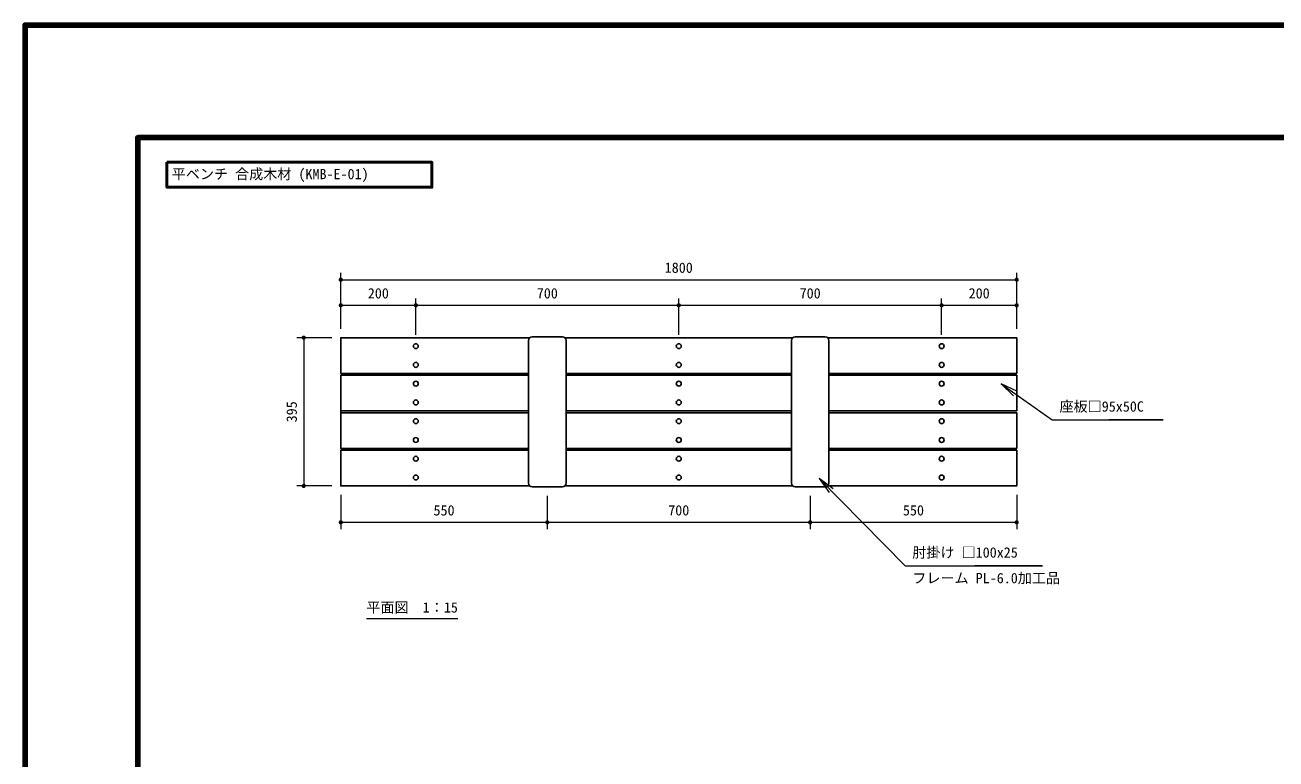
# Model space of a CAD drawing. Units: millimetres at full size, sheet at 1:15. Extents: x 0 to 6300, y 0 to 4455.
# Drawn here: x 0 to 3331, y 2500 to 4455 of the extents above; entities that cross this region are included whole.
import ezdxf
from ezdxf.enums import TextEntityAlignment as Align

# ---------------------------------------------------------------- set-up
doc = ezdxf.new("R2010")
doc.units = ezdxf.units.MM
doc.header["$LTSCALE"] = 15
for name, color, linetype, lineweight in [('D-STR-DIM\u3000寸法線、寸法値', 7, 'Continuous', 13), ('D-STR-HTXT\u3000旗上げ', 7, 'Continuous', 13), ('D-STR\u3000構造物外形線', 1, 'Continuous', 25), ('D-TTL-FRAM\u3000タイトル枠、凡例図枠', 2, 'Continuous', 50), ('D-TTL\u3000外枠', 2, 'Continuous', 140)]:
    doc.layers.add(name, color=color, linetype=linetype, lineweight=lineweight)
doc.styles.add('ＭＳ ゴシック', font='')
doc.styles.get('ＭＳ ゴシック').set_extended_font_data('MS Gothic')

# ---------------------------------------------------------------- blocks, each defined once
blk = doc.blocks.new('filled_dot')
at = {"color": 0, "linetype": 'Continuous', "lineweight": -2, "const_width": 1.25}
blk.add_lwpolyline([(-0.625, 0, 1), (0.625, 0, 1)], format="xyb", close=True, dxfattribs=at)
blk = doc.blocks.new('open_arrow')
at = {"color": 0, "linetype": 'Continuous', "lineweight": -2}
blk.add_lwpolyline([(7.5, 1.25), (0, 0), (7.5, -1.25)], dxfattribs=at)

msp = doc.modelspace()

# ---------------------------------------------------------------- linework, layer by layer
at = {"layer": 'D-STR-DIM\u3000寸法線、寸法値'}
for p, q in [((840.87, 3646.01), (840.87, 3794.47)), ((840.87, 3776.47), (2640.87, 3776.47)), ((2640.87, 3646.01), (2640.87, 3794.47)), ((840.87, 3646.01), (840.87, 3726.25)), ((840.87, 3708.25), (1040.87, 3708.25)), ((1040.87, 3630.01), (1040.87, 3726.25)), ((1040.87, 3630.01), (1040.87, 3726.25)), ((1040.87, 3708.25), (1740.87, 3708.25)), ((1740.87, 3630.01), (1740.87, 3726.25)), ((1740.87, 3630.01), (1740.87, 3726.25)), ((1740.87, 3708.25), (2440.87, 3708.25)), ((2440.87, 3630.01), (2440.87, 3726.25)), ((2440.87, 3630.01), (2440.87, 3726.25)), ((2440.87, 3708.25), (2640.87, 3708.25)), ((2640.87, 3646.01), (2640.87, 3726.25)), ((816.87, 3622.01), (724.19, 3622.01)), ((742.19, 3622.01), (742.19, 3227.01)), ((816.87, 3227.01), (724.19, 3227.01)), ((840.87, 3203.01), (840.87, 3112.1)), ((1390.87, 3200.51), (1390.87, 3112.1)), ((1390.87, 3200.51), (1390.87, 3112.1)), ((2090.87, 3200.51), (2090.87, 3112.1)), ((2090.87, 3200.51), (2090.87, 3112.1)), ((2640.87, 3203.01), (2640.87, 3112.1)), ((840.87, 3130.1), (1390.87, 3130.1)), ((1390.87, 3130.1), (2090.87, 3130.1)), ((2090.87, 3130.1), (2640.87, 3130.1))]:
    msp.add_line(p, q, dxfattribs=at)
at = {"layer": 'D-STR-HTXT\u3000旗上げ'}
msp.add_line((909.11, 2873.96), (1152.86, 2873.96), dxfattribs=at)
for points in [[(2599.89, 3499.1), (2735.49, 3403.43), (2741.49, 3403.43), (3030.72, 3403.43), (2886.1, 3403.43)], [(2114.82, 3246.48), (2343.53, 3014.54), (2349.53, 3014.54), (2709.79, 3014.54), (2529.66, 3014.54)]]:
    msp.add_lwpolyline(points, dxfattribs=at)
at = {"layer": 'D-STR\u3000構造物外形線'}
for p, q in [((1340.87, 3614.51), (1340.87, 3234.51)), ((1430.87, 3624.51), (1350.87, 3624.51)), ((2044.26, 3622.01), (1437.49, 3622.01)), ((1440.87, 3234.51), (1440.87, 3614.51)), ((2040.87, 3234.51), (2040.87, 3614.51)), ((2050.87, 3624.51), (2130.87, 3624.51)), ((2140.87, 3614.51), (2140.87, 3234.51)), ((1440.87, 3527.01), (2040.87, 3527.01)), ((2040.87, 3522.01), (1440.87, 3522.01)), ((840.87, 3427.01), (840.87, 3422.01)), ((1440.87, 3427.01), (2040.87, 3427.01)), ((2040.87, 3422.01), (1440.87, 3422.01)), ((1440.87, 3327.01), (2040.87, 3327.01)), ((2040.87, 3322.01), (1440.87, 3322.01)), ((1350.87, 3224.51), (1430.87, 3224.51)), ((1437.49, 3227.01), (2044.26, 3227.01)), ((2130.87, 3224.51), (2050.87, 3224.51))]:
    msp.add_line(p, q, dxfattribs=at)
for points in [[(1344.26, 3622.01), (840.87, 3622.01), (840.87, 3527.01), (1340.87, 3527.01)], [(2140.87, 3527.01), (2640.87, 3527.01), (2640.87, 3622.01), (2137.49, 3622.01)], [(1340.87, 3522.01), (840.87, 3522.01), (840.87, 3427.01), (1340.87, 3427.01)], [(2140.87, 3427.01), (2640.87, 3427.01), (2640.87, 3522.01), (2140.87, 3522.01)], [(1340.87, 3422.01), (840.87, 3422.01), (840.87, 3327.01), (1340.87, 3327.01)], [(2140.87, 3327.01), (2640.87, 3327.01), (2640.87, 3422.01), (2140.87, 3422.01)], [(1340.87, 3322.01), (840.87, 3322.01), (840.87, 3227.01), (1344.26, 3227.01)], [(2137.49, 3227.01), (2640.87, 3227.01), (2640.87, 3322.01), (2140.87, 3322.01)]]:
    msp.add_lwpolyline(points, dxfattribs=at)
for centre in [(1040.87, 3599.51), (1740.87, 3599.51), (2440.87, 3599.51), (1040.87, 3549.51), (1740.87, 3549.51), (2440.87, 3549.51), (1040.87, 3499.51), (1740.87, 3499.51), (2440.87, 3499.51), (1040.87, 3449.51), (1740.87, 3449.51), (2440.87, 3449.51), (1040.87, 3399.51), (1740.87, 3399.51), (2440.87, 3399.51), (1040.87, 3349.51), (1740.87, 3349.51), (2440.87, 3349.51), (1040.87, 3299.51), (1740.87, 3299.51), (2440.87, 3299.51), (1040.87, 3249.51), (1740.87, 3249.51), (2440.87, 3249.51)]:
    msp.add_circle(centre, 6.5, dxfattribs=at)
for centre, start, end in [((1350.87, 3614.51), 90, 180), ((1430.87, 3614.51), 0, 90), ((2050.87, 3614.51), 90, 180), ((2130.87, 3614.51), 360, 90), ((1350.87, 3234.51), 180, 270), ((1430.87, 3234.51), 270, 0), ((2050.87, 3234.51), 180, 270), ((2130.87, 3234.51), 270, 0)]:
    msp.add_arc(centre, 10, start, end, dxfattribs=at)
at = {"layer": 'D-TTL-FRAM\u3000タイトル枠、凡例図枠'}
msp.add_lwpolyline([(377.97, 4089.5), (1083.41, 4089.5), (1083.41, 4022.61), (377.97, 4022.61)], close=True, dxfattribs=at)
at = {"layer": 'D-TTL\u3000外枠'}
for points in [[(0, 0), (6300, 0), (6300, 4455), (0, 4455)], [(300, 300), (6000, 300), (6000, 4155), (300, 4155)]]:
    msp.add_lwpolyline(points, close=True, dxfattribs=at)

# ---------------------------------------------------------------- block references
at = {"layer": 'D-STR-DIM\u3000寸法線、寸法値', "xscale": 4.5, "yscale": 4.5}
for p in [(840.87, 3776.47), (840.87, 3708.25), (1040.87, 3708.25), (1740.87, 3708.25), (2440.87, 3708.25), (840.87, 3130.1), (1390.87, 3130.1), (2090.87, 3130.1)]:
    msp.add_blockref('filled_dot', p, dxfattribs=at)
for p, rotation in [((2640.87, 3776.47), 180), ((1040.87, 3708.25), 180), ((1740.87, 3708.25), 180), ((2440.87, 3708.25), 180), ((2640.87, 3708.25), 180), ((742.19, 3622.01), 270), ((742.19, 3227.01), 90), ((1390.87, 3130.1), 180), ((2090.87, 3130.1), 180), ((2640.87, 3130.1), 180)]:
    msp.add_blockref('filled_dot', p, dxfattribs=dict(at, rotation=rotation))
at = {"layer": 'D-STR-HTXT\u3000旗上げ', "xscale": 6, "yscale": 6}
for p, rotation in [((2599.89, 3499.1), 324.8), ((2114.82, 3246.48), 314.6)]:
    msp.add_blockref('open_arrow', p, dxfattribs=dict(at, rotation=rotation))

# ---------------------------------------------------------------- texts
at = {"layer": 'D-STR-DIM\u3000寸法線、寸法値', "style": 'ＭＳ ゴシック'}
for s, p in [('1800', (1740.87, 3808.54)), ('200', (940.87, 3740.32)), ('700', (1390.87, 3740.32)), ('700', (2090.87, 3740.32)), ('200', (2540.87, 3740.32)), ('550', (1115.87, 3162.16)), ('700', (1740.87, 3162.16)), ('550', (2365.87, 3162.16))]:
    msp.add_text(s, height=27.49, dxfattribs=at).set_placement(p, align=Align.MIDDLE_CENTER)
msp.add_text('395', height=27.49, rotation=90, dxfattribs=at).set_placement((710.12, 3424.51), align=Align.MIDDLE_CENTER)
at = {"layer": 'D-STR-HTXT\u3000旗上げ', "style": 'ＭＳ ゴシック'}
msp.add_text('平ベンチ 合成木材 (KMB-E-01)', height=27.49, dxfattribs=at).set_placement((390.69, 4058.01), align=Align.MIDDLE_LEFT)
for s, p in [('座板□95x50C', (2754.8, 3416.75)), ('肘掛け □100x25', (2362.85, 3027.86)), ('フレーム PL-6.0加工品', (2362.85, 2959.57)), ('平面図\u30001：15', (909.11, 2881.46))]:
    msp.add_text(s, height=27.49, dxfattribs=at).set_placement(p, align=Align.BOTTOM_LEFT)

doc.saveas('drawing.dxf')
